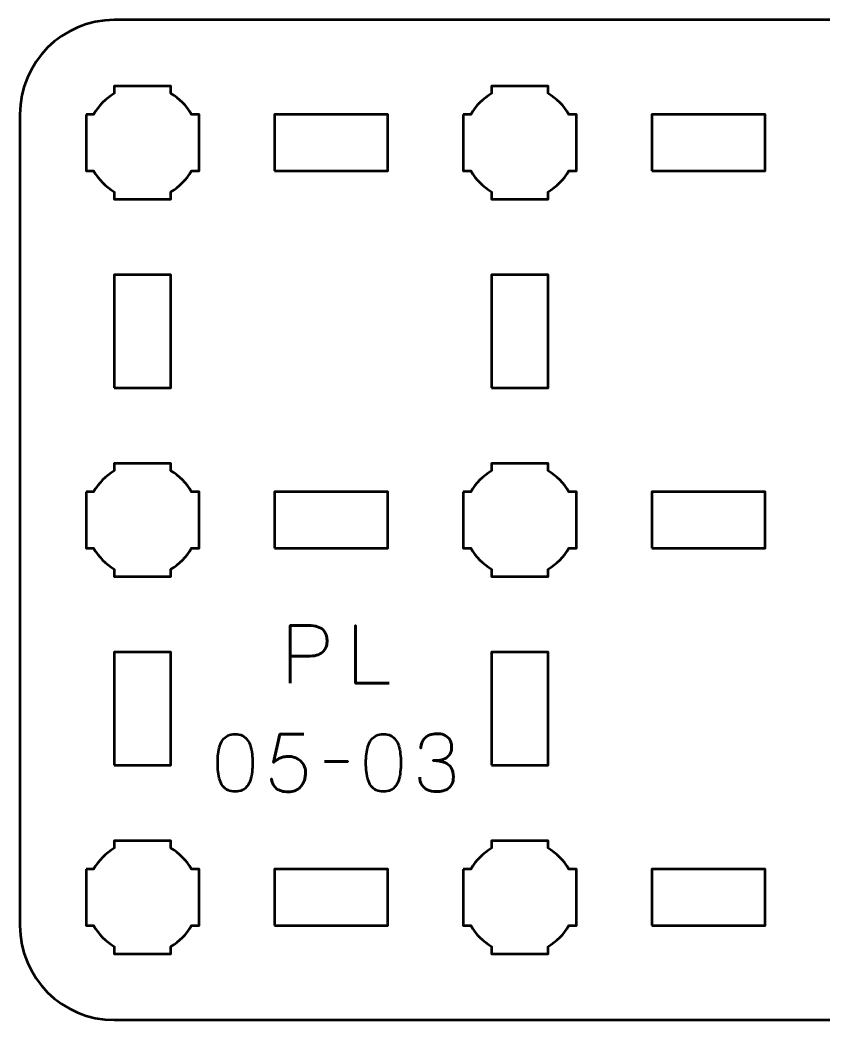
# Model space of a CAD drawing. Header units: centimetres. Extents: x -15.15 to -5.85, y -17.5 to -12.2.
# Drawn here: x -15.15 to -10.89, y -17.5 to -12.2 of the extents above; entities that cross this region are included whole.
import ezdxf

# ---------------------------------------------------------------- set-up
doc = ezdxf.new("R2010")
doc.units = ezdxf.units.CM
doc.header["$MEASUREMENT"] = 0
doc.layers.add('Layer 1', color=7, linetype='Continuous')

msp = doc.modelspace()

# ---------------------------------------------------------------- linework, layer by layer
at = {"layer": 'Layer 1', "lineweight": 53}
for points in [[(-13.8, -13), (-13.2, -13), (-13.2, -12.7), (-13.8, -12.7), (-13.8, -13)], [(-11.8, -13), (-11.2, -13), (-11.2, -12.7), (-11.8, -12.7), (-11.8, -13)], [(-14.65, -14.15), (-14.35, -14.15), (-14.35, -13.55), (-14.65, -13.55), (-14.65, -14.15)], [(-12.65, -14.15), (-12.35, -14.15), (-12.35, -13.55), (-12.65, -13.55), (-12.65, -14.15)], [(-13.8, -15), (-13.2, -15), (-13.2, -14.7), (-13.8, -14.7), (-13.8, -15)], [(-11.8, -15), (-11.2, -15), (-11.2, -14.7), (-11.8, -14.7), (-11.8, -15)], [(-14.65, -16.15), (-14.35, -16.15), (-14.35, -15.55), (-14.65, -15.55), (-14.65, -16.15)], [(-12.65, -16.15), (-12.35, -16.15), (-12.35, -15.55), (-12.65, -15.55), (-12.65, -16.15)], [(-13.8, -17), (-13.2, -17), (-13.2, -16.7), (-13.8, -16.7), (-13.8, -17)], [(-11.8, -17), (-11.2, -17), (-11.2, -16.7), (-11.8, -16.7), (-11.8, -17)]]:
    msp.add_lwpolyline(points, close=True, dxfattribs=at)
for points, knots in [([(-15.15, -17), (-15.15, -17), (-15.15, -12.7), (-15.15, -12.7), (-15.15, -12.7), (-15.15, -12.42391), (-14.92609, -12.2), (-14.65, -12.2), (-14.65, -12.2), (-14.65, -12.2), (-6.35, -12.2), (-6.35, -12.2), (-6.35, -12.2), (-6.07391, -12.2), (-5.85, -12.42391), (-5.85, -12.7), (-5.85, -12.7), (-5.85, -12.7), (-5.85, -17), (-5.85, -17), (-5.85, -17), (-5.85, -17.27609), (-6.07391, -17.5), (-6.35, -17.5), (-6.35, -17.5), (-6.35, -17.5), (-14.65, -17.5), (-14.65, -17.5), (-14.65, -17.5), (-14.92609, -17.5), (-15.15, -17.27609), (-15.15, -17)], [0, 0, 0, 0, 0.125, 0.125, 0.125, 0.125, 0.25, 0.25, 0.25, 0.25, 0.375, 0.375, 0.375, 0.375, 0.5, 0.5, 0.5, 0.5, 0.625, 0.625, 0.625, 0.625, 0.75, 0.75, 0.75, 0.75, 0.875, 0.875, 0.875, 0.875, 1, 1, 1, 1]), ([(-14.8, -12.7), (-14.8, -12.7), (-14.75985, -12.7), (-14.75985, -12.7), (-14.75985, -12.7), (-14.7335, -12.65447), (-14.69553, -12.6165), (-14.65, -12.59015), (-14.65, -12.59015), (-14.65, -12.59015), (-14.65, -12.55), (-14.65, -12.55), (-14.65, -12.55), (-14.65, -12.55), (-14.5, -12.55), (-14.5, -12.55), (-14.5, -12.55), (-14.5, -12.55), (-14.35, -12.55), (-14.35, -12.55), (-14.35, -12.55), (-14.35, -12.55), (-14.35, -12.59015), (-14.35, -12.59015), (-14.35, -12.59015), (-14.30447, -12.6165), (-14.2665, -12.65447), (-14.24015, -12.7), (-14.24015, -12.7), (-14.24015, -12.7), (-14.2, -12.7), (-14.2, -12.7), (-14.2, -12.7), (-14.2, -12.7), (-14.2, -12.85), (-14.2, -12.85), (-14.2, -12.85), (-14.2, -12.85), (-14.2, -13), (-14.2, -13), (-14.2, -13), (-14.2, -13), (-14.24015, -13), (-14.24015, -13), (-14.24015, -13), (-14.2665, -13.04553), (-14.30447, -13.0835), (-14.35, -13.10985), (-14.35, -13.10985), (-14.35, -13.10985), (-14.35, -13.15), (-14.35, -13.15), (-14.35, -13.15), (-14.35, -13.15), (-14.5, -13.15), (-14.5, -13.15), (-14.5, -13.15), (-14.5, -13.15), (-14.65, -13.15), (-14.65, -13.15), (-14.65, -13.15), (-14.65, -13.15), (-14.65, -13.10985), (-14.65, -13.10985), (-14.65, -13.10985), (-14.69553, -13.0835), (-14.7335, -13.04553), (-14.75985, -13), (-14.75985, -13), (-14.75985, -13), (-14.8, -13), (-14.8, -13), (-14.8, -13), (-14.8, -13), (-14.8, -12.85), (-14.8, -12.85), (-14.8, -12.85), (-14.8, -12.85), (-14.8, -12.7), (-14.8, -12.7)], [0, 0, 0, 0, 0.05, 0.05, 0.05, 0.05, 0.1, 0.1, 0.1, 0.1, 0.15, 0.15, 0.15, 0.15, 0.2, 0.2, 0.2, 0.2, 0.25, 0.25, 0.25, 0.25, 0.3, 0.3, 0.3, 0.3, 0.35, 0.35, 0.35, 0.35, 0.4, 0.4, 0.4, 0.4, 0.45, 0.45, 0.45, 0.45, 0.5, 0.5, 0.5, 0.5, 0.55, 0.55, 0.55, 0.55, 0.6, 0.6, 0.6, 0.6, 0.65, 0.65, 0.65, 0.65, 0.7, 0.7, 0.7, 0.7, 0.75, 0.75, 0.75, 0.75, 0.8, 0.8, 0.8, 0.8, 0.85, 0.85, 0.85, 0.85, 0.9, 0.9, 0.9, 0.9, 0.95, 0.95, 0.95, 0.95, 1, 1, 1, 1]), ([(-12.8, -12.7), (-12.8, -12.7), (-12.75985, -12.7), (-12.75985, -12.7), (-12.75985, -12.7), (-12.7335, -12.65447), (-12.69553, -12.6165), (-12.65, -12.59015), (-12.65, -12.59015), (-12.65, -12.59015), (-12.65, -12.55), (-12.65, -12.55), (-12.65, -12.55), (-12.65, -12.55), (-12.5, -12.55), (-12.5, -12.55), (-12.5, -12.55), (-12.5, -12.55), (-12.35, -12.55), (-12.35, -12.55), (-12.35, -12.55), (-12.35, -12.55), (-12.35, -12.59015), (-12.35, -12.59015), (-12.35, -12.59015), (-12.30447, -12.6165), (-12.2665, -12.65447), (-12.24015, -12.7), (-12.24015, -12.7), (-12.24015, -12.7), (-12.2, -12.7), (-12.2, -12.7), (-12.2, -12.7), (-12.2, -12.7), (-12.2, -12.85), (-12.2, -12.85), (-12.2, -12.85), (-12.2, -12.85), (-12.2, -13), (-12.2, -13), (-12.2, -13), (-12.2, -13), (-12.24015, -13), (-12.24015, -13), (-12.24015, -13), (-12.2665, -13.04553), (-12.30447, -13.0835), (-12.35, -13.10985), (-12.35, -13.10985), (-12.35, -13.10985), (-12.35, -13.15), (-12.35, -13.15), (-12.35, -13.15), (-12.35, -13.15), (-12.5, -13.15), (-12.5, -13.15), (-12.5, -13.15), (-12.5, -13.15), (-12.65, -13.15), (-12.65, -13.15), (-12.65, -13.15), (-12.65, -13.15), (-12.65, -13.10985), (-12.65, -13.10985), (-12.65, -13.10985), (-12.69553, -13.0835), (-12.7335, -13.04553), (-12.75985, -13), (-12.75985, -13), (-12.75985, -13), (-12.8, -13), (-12.8, -13), (-12.8, -13), (-12.8, -13), (-12.8, -12.85), (-12.8, -12.85), (-12.8, -12.85), (-12.8, -12.85), (-12.8, -12.7), (-12.8, -12.7)], [0, 0, 0, 0, 0.05, 0.05, 0.05, 0.05, 0.1, 0.1, 0.1, 0.1, 0.15, 0.15, 0.15, 0.15, 0.2, 0.2, 0.2, 0.2, 0.25, 0.25, 0.25, 0.25, 0.3, 0.3, 0.3, 0.3, 0.35, 0.35, 0.35, 0.35, 0.4, 0.4, 0.4, 0.4, 0.45, 0.45, 0.45, 0.45, 0.5, 0.5, 0.5, 0.5, 0.55, 0.55, 0.55, 0.55, 0.6, 0.6, 0.6, 0.6, 0.65, 0.65, 0.65, 0.65, 0.7, 0.7, 0.7, 0.7, 0.75, 0.75, 0.75, 0.75, 0.8, 0.8, 0.8, 0.8, 0.85, 0.85, 0.85, 0.85, 0.9, 0.9, 0.9, 0.9, 0.95, 0.95, 0.95, 0.95, 1, 1, 1, 1]), ([(-14.8, -14.7), (-14.8, -14.7), (-14.75985, -14.7), (-14.75985, -14.7), (-14.75985, -14.7), (-14.7335, -14.65447), (-14.69553, -14.6165), (-14.65, -14.59015), (-14.65, -14.59015), (-14.65, -14.59015), (-14.65, -14.55), (-14.65, -14.55), (-14.65, -14.55), (-14.65, -14.55), (-14.5, -14.55), (-14.5, -14.55), (-14.5, -14.55), (-14.5, -14.55), (-14.35, -14.55), (-14.35, -14.55), (-14.35, -14.55), (-14.35, -14.55), (-14.35, -14.59015), (-14.35, -14.59015), (-14.35, -14.59015), (-14.30447, -14.6165), (-14.2665, -14.65447), (-14.24015, -14.7), (-14.24015, -14.7), (-14.24015, -14.7), (-14.2, -14.7), (-14.2, -14.7), (-14.2, -14.7), (-14.2, -14.7), (-14.2, -14.85), (-14.2, -14.85), (-14.2, -14.85), (-14.2, -14.85), (-14.2, -15), (-14.2, -15), (-14.2, -15), (-14.2, -15), (-14.24015, -15), (-14.24015, -15), (-14.24015, -15), (-14.2665, -15.04553), (-14.30447, -15.0835), (-14.35, -15.10985), (-14.35, -15.10985), (-14.35, -15.10985), (-14.35, -15.15), (-14.35, -15.15), (-14.35, -15.15), (-14.35, -15.15), (-14.5, -15.15), (-14.5, -15.15), (-14.5, -15.15), (-14.5, -15.15), (-14.65, -15.15), (-14.65, -15.15), (-14.65, -15.15), (-14.65, -15.15), (-14.65, -15.10985), (-14.65, -15.10985), (-14.65, -15.10985), (-14.69553, -15.0835), (-14.7335, -15.04553), (-14.75985, -15), (-14.75985, -15), (-14.75985, -15), (-14.8, -15), (-14.8, -15), (-14.8, -15), (-14.8, -15), (-14.8, -14.85), (-14.8, -14.85), (-14.8, -14.85), (-14.8, -14.85), (-14.8, -14.7), (-14.8, -14.7)], [0, 0, 0, 0, 0.05, 0.05, 0.05, 0.05, 0.1, 0.1, 0.1, 0.1, 0.15, 0.15, 0.15, 0.15, 0.2, 0.2, 0.2, 0.2, 0.25, 0.25, 0.25, 0.25, 0.3, 0.3, 0.3, 0.3, 0.35, 0.35, 0.35, 0.35, 0.4, 0.4, 0.4, 0.4, 0.45, 0.45, 0.45, 0.45, 0.5, 0.5, 0.5, 0.5, 0.55, 0.55, 0.55, 0.55, 0.6, 0.6, 0.6, 0.6, 0.65, 0.65, 0.65, 0.65, 0.7, 0.7, 0.7, 0.7, 0.75, 0.75, 0.75, 0.75, 0.8, 0.8, 0.8, 0.8, 0.85, 0.85, 0.85, 0.85, 0.9, 0.9, 0.9, 0.9, 0.95, 0.95, 0.95, 0.95, 1, 1, 1, 1]), ([(-12.8, -14.7), (-12.8, -14.7), (-12.75985, -14.7), (-12.75985, -14.7), (-12.75985, -14.7), (-12.7335, -14.65447), (-12.69553, -14.6165), (-12.65, -14.59015), (-12.65, -14.59015), (-12.65, -14.59015), (-12.65, -14.55), (-12.65, -14.55), (-12.65, -14.55), (-12.65, -14.55), (-12.5, -14.55), (-12.5, -14.55), (-12.5, -14.55), (-12.5, -14.55), (-12.35, -14.55), (-12.35, -14.55), (-12.35, -14.55), (-12.35, -14.55), (-12.35, -14.59015), (-12.35, -14.59015), (-12.35, -14.59015), (-12.30447, -14.6165), (-12.2665, -14.65447), (-12.24015, -14.7), (-12.24015, -14.7), (-12.24015, -14.7), (-12.2, -14.7), (-12.2, -14.7), (-12.2, -14.7), (-12.2, -14.7), (-12.2, -14.85), (-12.2, -14.85), (-12.2, -14.85), (-12.2, -14.85), (-12.2, -15), (-12.2, -15), (-12.2, -15), (-12.2, -15), (-12.24015, -15), (-12.24015, -15), (-12.24015, -15), (-12.2665, -15.04553), (-12.30447, -15.0835), (-12.35, -15.10985), (-12.35, -15.10985), (-12.35, -15.10985), (-12.35, -15.15), (-12.35, -15.15), (-12.35, -15.15), (-12.35, -15.15), (-12.5, -15.15), (-12.5, -15.15), (-12.5, -15.15), (-12.5, -15.15), (-12.65, -15.15), (-12.65, -15.15), (-12.65, -15.15), (-12.65, -15.15), (-12.65, -15.10985), (-12.65, -15.10985), (-12.65, -15.10985), (-12.69553, -15.0835), (-12.7335, -15.04553), (-12.75985, -15), (-12.75985, -15), (-12.75985, -15), (-12.8, -15), (-12.8, -15), (-12.8, -15), (-12.8, -15), (-12.8, -14.85), (-12.8, -14.85), (-12.8, -14.85), (-12.8, -14.85), (-12.8, -14.7), (-12.8, -14.7)], [0, 0, 0, 0, 0.05, 0.05, 0.05, 0.05, 0.1, 0.1, 0.1, 0.1, 0.15, 0.15, 0.15, 0.15, 0.2, 0.2, 0.2, 0.2, 0.25, 0.25, 0.25, 0.25, 0.3, 0.3, 0.3, 0.3, 0.35, 0.35, 0.35, 0.35, 0.4, 0.4, 0.4, 0.4, 0.45, 0.45, 0.45, 0.45, 0.5, 0.5, 0.5, 0.5, 0.55, 0.55, 0.55, 0.55, 0.6, 0.6, 0.6, 0.6, 0.65, 0.65, 0.65, 0.65, 0.7, 0.7, 0.7, 0.7, 0.75, 0.75, 0.75, 0.75, 0.8, 0.8, 0.8, 0.8, 0.85, 0.85, 0.85, 0.85, 0.9, 0.9, 0.9, 0.9, 0.95, 0.95, 0.95, 0.95, 1, 1, 1, 1]), ([(-14.8, -16.7), (-14.8, -16.7), (-14.75985, -16.7), (-14.75985, -16.7), (-14.75985, -16.7), (-14.7335, -16.65447), (-14.69553, -16.6165), (-14.65, -16.59015), (-14.65, -16.59015), (-14.65, -16.59015), (-14.65, -16.55), (-14.65, -16.55), (-14.65, -16.55), (-14.65, -16.55), (-14.5, -16.55), (-14.5, -16.55), (-14.5, -16.55), (-14.5, -16.55), (-14.35, -16.55), (-14.35, -16.55), (-14.35, -16.55), (-14.35, -16.55), (-14.35, -16.59015), (-14.35, -16.59015), (-14.35, -16.59015), (-14.30447, -16.6165), (-14.2665, -16.65447), (-14.24015, -16.7), (-14.24015, -16.7), (-14.24015, -16.7), (-14.2, -16.7), (-14.2, -16.7), (-14.2, -16.7), (-14.2, -16.7), (-14.2, -16.85), (-14.2, -16.85), (-14.2, -16.85), (-14.2, -16.85), (-14.2, -17), (-14.2, -17), (-14.2, -17), (-14.2, -17), (-14.24015, -17), (-14.24015, -17), (-14.24015, -17), (-14.2665, -17.04553), (-14.30447, -17.0835), (-14.35, -17.10985), (-14.35, -17.10985), (-14.35, -17.10985), (-14.35, -17.15), (-14.35, -17.15), (-14.35, -17.15), (-14.35, -17.15), (-14.5, -17.15), (-14.5, -17.15), (-14.5, -17.15), (-14.5, -17.15), (-14.65, -17.15), (-14.65, -17.15), (-14.65, -17.15), (-14.65, -17.15), (-14.65, -17.10985), (-14.65, -17.10985), (-14.65, -17.10985), (-14.69553, -17.0835), (-14.7335, -17.04553), (-14.75985, -17), (-14.75985, -17), (-14.75985, -17), (-14.8, -17), (-14.8, -17), (-14.8, -17), (-14.8, -17), (-14.8, -16.85), (-14.8, -16.85), (-14.8, -16.85), (-14.8, -16.85), (-14.8, -16.7), (-14.8, -16.7)], [0, 0, 0, 0, 0.05, 0.05, 0.05, 0.05, 0.1, 0.1, 0.1, 0.1, 0.15, 0.15, 0.15, 0.15, 0.2, 0.2, 0.2, 0.2, 0.25, 0.25, 0.25, 0.25, 0.3, 0.3, 0.3, 0.3, 0.35, 0.35, 0.35, 0.35, 0.4, 0.4, 0.4, 0.4, 0.45, 0.45, 0.45, 0.45, 0.5, 0.5, 0.5, 0.5, 0.55, 0.55, 0.55, 0.55, 0.6, 0.6, 0.6, 0.6, 0.65, 0.65, 0.65, 0.65, 0.7, 0.7, 0.7, 0.7, 0.75, 0.75, 0.75, 0.75, 0.8, 0.8, 0.8, 0.8, 0.85, 0.85, 0.85, 0.85, 0.9, 0.9, 0.9, 0.9, 0.95, 0.95, 0.95, 0.95, 1, 1, 1, 1]), ([(-12.8, -16.7), (-12.8, -16.7), (-12.75985, -16.7), (-12.75985, -16.7), (-12.75985, -16.7), (-12.7335, -16.65447), (-12.69553, -16.6165), (-12.65, -16.59015), (-12.65, -16.59015), (-12.65, -16.59015), (-12.65, -16.55), (-12.65, -16.55), (-12.65, -16.55), (-12.65, -16.55), (-12.5, -16.55), (-12.5, -16.55), (-12.5, -16.55), (-12.5, -16.55), (-12.35, -16.55), (-12.35, -16.55), (-12.35, -16.55), (-12.35, -16.55), (-12.35, -16.59015), (-12.35, -16.59015), (-12.35, -16.59015), (-12.30447, -16.6165), (-12.2665, -16.65447), (-12.24015, -16.7), (-12.24015, -16.7), (-12.24015, -16.7), (-12.2, -16.7), (-12.2, -16.7), (-12.2, -16.7), (-12.2, -16.7), (-12.2, -16.85), (-12.2, -16.85), (-12.2, -16.85), (-12.2, -16.85), (-12.2, -17), (-12.2, -17), (-12.2, -17), (-12.2, -17), (-12.24015, -17), (-12.24015, -17), (-12.24015, -17), (-12.2665, -17.04553), (-12.30447, -17.0835), (-12.35, -17.10985), (-12.35, -17.10985), (-12.35, -17.10985), (-12.35, -17.15), (-12.35, -17.15), (-12.35, -17.15), (-12.35, -17.15), (-12.5, -17.15), (-12.5, -17.15), (-12.5, -17.15), (-12.5, -17.15), (-12.65, -17.15), (-12.65, -17.15), (-12.65, -17.15), (-12.65, -17.15), (-12.65, -17.10985), (-12.65, -17.10985), (-12.65, -17.10985), (-12.69553, -17.0835), (-12.7335, -17.04553), (-12.75985, -17), (-12.75985, -17), (-12.75985, -17), (-12.8, -17), (-12.8, -17), (-12.8, -17), (-12.8, -17), (-12.8, -16.85), (-12.8, -16.85), (-12.8, -16.85), (-12.8, -16.85), (-12.8, -16.7), (-12.8, -16.7)], [0, 0, 0, 0, 0.05, 0.05, 0.05, 0.05, 0.1, 0.1, 0.1, 0.1, 0.15, 0.15, 0.15, 0.15, 0.2, 0.2, 0.2, 0.2, 0.25, 0.25, 0.25, 0.25, 0.3, 0.3, 0.3, 0.3, 0.35, 0.35, 0.35, 0.35, 0.4, 0.4, 0.4, 0.4, 0.45, 0.45, 0.45, 0.45, 0.5, 0.5, 0.5, 0.5, 0.55, 0.55, 0.55, 0.55, 0.6, 0.6, 0.6, 0.6, 0.65, 0.65, 0.65, 0.65, 0.7, 0.7, 0.7, 0.7, 0.75, 0.75, 0.75, 0.75, 0.8, 0.8, 0.8, 0.8, 0.85, 0.85, 0.85, 0.85, 0.9, 0.9, 0.9, 0.9, 0.95, 0.95, 0.95, 0.95, 1, 1, 1, 1])]:
    msp.add_open_spline(points, degree=3, knots=knots, dxfattribs=at)
at = {"layer": 'Layer 1', "color": 5, "lineweight": 53}
for points, knots in [([(-13.71762, -15.71432), (-13.71762, -15.71432), (-13.71762, -15.4091), (-13.71762, -15.4091), (-13.71762, -15.4091), (-13.71762, -15.4091), (-13.62025, -15.4091), (-13.62025, -15.4091), (-13.62025, -15.4091), (-13.60078, -15.40917), (-13.58477, -15.41136), (-13.57214, -15.41559), (-13.57214, -15.41559), (-13.55958, -15.41975), (-13.5497, -15.42554), (-13.54257, -15.43288), (-13.54257, -15.43288), (-13.53545, -15.44014), (-13.53037, -15.44847), (-13.52726, -15.45785), (-13.52726, -15.45785), (-13.52423, -15.46724), (-13.52247, -15.47704), (-13.52204, -15.48742), (-13.52204, -15.48742), (-13.52155, -15.49779), (-13.52275, -15.50795), (-13.52557, -15.51782), (-13.52557, -15.51782), (-13.52846, -15.5277), (-13.53333, -15.53666), (-13.54032, -15.54471), (-13.54032, -15.54471), (-13.54723, -15.55275), (-13.55661, -15.55917), (-13.5684, -15.5639), (-13.5684, -15.5639), (-13.58018, -15.56869), (-13.59478, -15.57109), (-13.61221, -15.57123), (-13.61221, -15.57123), (-13.61221, -15.57123), (-13.71762, -15.57123), (-13.71762, -15.57123), (-13.71762, -15.57123), (-13.71762, -15.57123), (-13.61221, -15.57123), (-13.61221, -15.57123), (-13.61221, -15.57123), (-13.59514, -15.57109), (-13.58067, -15.56869), (-13.56896, -15.5639), (-13.56896, -15.5639), (-13.55718, -15.55917), (-13.54779, -15.55275), (-13.54074, -15.54471), (-13.54074, -15.54471), (-13.53375, -15.53666), (-13.52874, -15.5277), (-13.52578, -15.51782), (-13.52578, -15.51782), (-13.52282, -15.50795), (-13.52155, -15.49779), (-13.52204, -15.48742), (-13.52204, -15.48742), (-13.52247, -15.47704), (-13.52423, -15.46724), (-13.5274, -15.45785), (-13.5274, -15.45785), (-13.53051, -15.44847), (-13.53573, -15.44014), (-13.54286, -15.43288), (-13.54286, -15.43288), (-13.55005, -15.42554), (-13.55993, -15.41975), (-13.57249, -15.41559), (-13.57249, -15.41559), (-13.58512, -15.41136), (-13.60099, -15.40917), (-13.62025, -15.4091), (-13.62025, -15.4091), (-13.62025, -15.4091), (-13.71762, -15.4091), (-13.71762, -15.4091), (-13.71762, -15.4091), (-13.71762, -15.4091), (-13.71762, -15.71432), (-13.71762, -15.71432)], [0, 0, 0, 0, 0.0454545, 0.0454545, 0.0454545, 0.0454545, 0.0909091, 0.0909091, 0.0909091, 0.0909091, 0.1363636, 0.1363636, 0.1363636, 0.1363636, 0.1818182, 0.1818182, 0.1818182, 0.1818182, 0.2272727, 0.2272727, 0.2272727, 0.2272727, 0.2727273, 0.2727273, 0.2727273, 0.2727273, 0.3181818, 0.3181818, 0.3181818, 0.3181818, 0.3636364, 0.3636364, 0.3636364, 0.3636364, 0.4090909, 0.4090909, 0.4090909, 0.4090909, 0.4545455, 0.4545455, 0.4545455, 0.4545455, 0.5, 0.5, 0.5, 0.5, 0.5454545, 0.5454545, 0.5454545, 0.5454545, 0.5909091, 0.5909091, 0.5909091, 0.5909091, 0.6363636, 0.6363636, 0.6363636, 0.6363636, 0.6818182, 0.6818182, 0.6818182, 0.6818182, 0.7272727, 0.7272727, 0.7272727, 0.7272727, 0.7727273, 0.7727273, 0.7727273, 0.7727273, 0.8181818, 0.8181818, 0.8181818, 0.8181818, 0.8636364, 0.8636364, 0.8636364, 0.8636364, 0.9090909, 0.9090909, 0.9090909, 0.9090909, 0.9545455, 0.9545455, 0.9545455, 0.9545455, 1, 1, 1, 1]), ([(-13.19312, -15.71432), (-13.19312, -15.71432), (-13.37134, -15.71432), (-13.37134, -15.71432), (-13.37134, -15.71432), (-13.37134, -15.71432), (-13.37134, -15.4091), (-13.37134, -15.4091), (-13.37134, -15.4091), (-13.37134, -15.4091), (-13.37134, -15.71432), (-13.37134, -15.71432), (-13.37134, -15.71432), (-13.37134, -15.71432), (-13.19312, -15.71432), (-13.19312, -15.71432)], [0, 0, 0, 0, 0.25, 0.25, 0.25, 0.25, 0.5, 0.5, 0.5, 0.5, 0.75, 0.75, 0.75, 0.75, 1, 1, 1, 1]), ([(-14.00972, -16.28963), (-13.99491, -16.28956), (-13.98214, -16.28695), (-13.97148, -16.28187), (-13.97148, -16.28187), (-13.9609, -16.27679), (-13.95208, -16.26952), (-13.94503, -16.26028), (-13.94503, -16.26028), (-13.93804, -16.25097), (-13.93254, -16.23996), (-13.92845, -16.22726), (-13.92845, -16.22726), (-13.92442, -16.21456), (-13.92153, -16.20066), (-13.91991, -16.18542), (-13.91991, -16.18542), (-13.91821, -16.17018), (-13.91737, -16.15416), (-13.91744, -16.13723), (-13.91744, -16.13723), (-13.91737, -16.12037), (-13.91821, -16.10435), (-13.91991, -16.08918), (-13.91991, -16.08918), (-13.92153, -16.07401), (-13.92442, -16.06004), (-13.92845, -16.04734), (-13.92845, -16.04734), (-13.93254, -16.03471), (-13.93804, -16.02371), (-13.94503, -16.01432), (-13.94503, -16.01432), (-13.95208, -16.00501), (-13.9609, -15.99774), (-13.97148, -15.99266), (-13.97148, -15.99266), (-13.98214, -15.98751), (-13.99491, -15.9849), (-14.00972, -15.98483), (-14.00972, -15.98483), (-14.02454, -15.9849), (-14.03731, -15.98751), (-14.04797, -15.99266), (-14.04797, -15.99266), (-14.05855, -15.99774), (-14.06737, -16.00501), (-14.07442, -16.01432), (-14.07442, -16.01432), (-14.08141, -16.02371), (-14.08691, -16.03471), (-14.091, -16.04734), (-14.091, -16.04734), (-14.09503, -16.06004), (-14.09792, -16.07401), (-14.09954, -16.08918), (-14.09954, -16.08918), (-14.10123, -16.10435), (-14.10208, -16.12037), (-14.10201, -16.13723), (-14.10201, -16.13723), (-14.10208, -16.15416), (-14.10123, -16.17018), (-14.09954, -16.18542), (-14.09954, -16.18542), (-14.09792, -16.20066), (-14.09503, -16.21456), (-14.091, -16.22726), (-14.091, -16.22726), (-14.08691, -16.23996), (-14.08141, -16.25097), (-14.07442, -16.26028), (-14.07442, -16.26028), (-14.06737, -16.26952), (-14.05855, -16.27679), (-14.04797, -16.28187), (-14.04797, -16.28187), (-14.03731, -16.28695), (-14.02454, -16.28956), (-14.00972, -16.28963)], [0, 0, 0, 0, 0.05, 0.05, 0.05, 0.05, 0.1, 0.1, 0.1, 0.1, 0.15, 0.15, 0.15, 0.15, 0.2, 0.2, 0.2, 0.2, 0.25, 0.25, 0.25, 0.25, 0.3, 0.3, 0.3, 0.3, 0.35, 0.35, 0.35, 0.35, 0.4, 0.4, 0.4, 0.4, 0.45, 0.45, 0.45, 0.45, 0.5, 0.5, 0.5, 0.5, 0.55, 0.55, 0.55, 0.55, 0.6, 0.6, 0.6, 0.6, 0.65, 0.65, 0.65, 0.65, 0.7, 0.7, 0.7, 0.7, 0.75, 0.75, 0.75, 0.75, 0.8, 0.8, 0.8, 0.8, 0.85, 0.85, 0.85, 0.85, 0.9, 0.9, 0.9, 0.9, 0.95, 0.95, 0.95, 0.95, 1, 1, 1, 1]), ([(-14.00972, -16.28963), (-13.99491, -16.28956), (-13.98214, -16.28695), (-13.97148, -16.28187), (-13.97148, -16.28187), (-13.9609, -16.27679), (-13.95208, -16.26952), (-13.94503, -16.26028), (-13.94503, -16.26028), (-13.93804, -16.25097), (-13.93254, -16.23996), (-13.92845, -16.22726), (-13.92845, -16.22726), (-13.92442, -16.21456), (-13.92153, -16.20066), (-13.91991, -16.18542), (-13.91991, -16.18542), (-13.91821, -16.17018), (-13.91737, -16.15416), (-13.91744, -16.13723), (-13.91744, -16.13723), (-13.91737, -16.12037), (-13.91821, -16.10435), (-13.91991, -16.08918), (-13.91991, -16.08918), (-13.92153, -16.07401), (-13.92442, -16.06004), (-13.92845, -16.04734), (-13.92845, -16.04734), (-13.93254, -16.03471), (-13.93804, -16.02371), (-13.94503, -16.01432), (-13.94503, -16.01432), (-13.95208, -16.00501), (-13.9609, -15.99774), (-13.97148, -15.99266), (-13.97148, -15.99266), (-13.98214, -15.98751), (-13.99491, -15.9849), (-14.00972, -15.98483), (-14.00972, -15.98483), (-14.02454, -15.9849), (-14.03731, -15.98751), (-14.04797, -15.99266), (-14.04797, -15.99266), (-14.05855, -15.99774), (-14.06737, -16.00501), (-14.07442, -16.01432), (-14.07442, -16.01432), (-14.08141, -16.02371), (-14.08691, -16.03471), (-14.091, -16.04734), (-14.091, -16.04734), (-14.09503, -16.06004), (-14.09792, -16.07401), (-14.09954, -16.08918), (-14.09954, -16.08918), (-14.10123, -16.10435), (-14.10208, -16.12037), (-14.10201, -16.13723), (-14.10201, -16.13723), (-14.10208, -16.15416), (-14.10123, -16.17018), (-14.09954, -16.18542), (-14.09954, -16.18542), (-14.09792, -16.20066), (-14.09503, -16.21456), (-14.091, -16.22726), (-14.091, -16.22726), (-14.08691, -16.23996), (-14.08141, -16.25097), (-14.07442, -16.26028), (-14.07442, -16.26028), (-14.06737, -16.26952), (-14.05855, -16.27679), (-14.04797, -16.28187), (-14.04797, -16.28187), (-14.03731, -16.28695), (-14.02454, -16.28956), (-14.00972, -16.28963)], [0, 0, 0, 0, 0.05, 0.05, 0.05, 0.05, 0.1, 0.1, 0.1, 0.1, 0.15, 0.15, 0.15, 0.15, 0.2, 0.2, 0.2, 0.2, 0.25, 0.25, 0.25, 0.25, 0.3, 0.3, 0.3, 0.3, 0.35, 0.35, 0.35, 0.35, 0.4, 0.4, 0.4, 0.4, 0.45, 0.45, 0.45, 0.45, 0.5, 0.5, 0.5, 0.5, 0.55, 0.55, 0.55, 0.55, 0.6, 0.6, 0.6, 0.6, 0.65, 0.65, 0.65, 0.65, 0.7, 0.7, 0.7, 0.7, 0.75, 0.75, 0.75, 0.75, 0.8, 0.8, 0.8, 0.8, 0.85, 0.85, 0.85, 0.85, 0.9, 0.9, 0.9, 0.9, 0.95, 0.95, 0.95, 0.95, 1, 1, 1, 1]), ([(-13.64566, -15.98441), (-13.64566, -15.98441), (-13.77266, -15.98441), (-13.77266, -15.98441), (-13.77266, -15.98441), (-13.77266, -15.98441), (-13.80653, -16.13596), (-13.80653, -16.13596), (-13.80653, -16.13596), (-13.8006, -16.13088), (-13.79496, -16.1263), (-13.78952, -16.12227), (-13.78952, -16.12227), (-13.78416, -16.11825), (-13.77852, -16.11487), (-13.77252, -16.11204), (-13.77252, -16.11204), (-13.76659, -16.10922), (-13.75982, -16.1071), (-13.7522, -16.10562), (-13.7522, -16.10562), (-13.74465, -16.10414), (-13.73562, -16.10336), (-13.72525, -16.10336), (-13.72525, -16.10336), (-13.71678, -16.10336), (-13.70831, -16.10449), (-13.69985, -16.10682), (-13.69985, -16.10682), (-13.69138, -16.10908), (-13.68334, -16.11254), (-13.67572, -16.11712), (-13.67572, -16.11712), (-13.66803, -16.12178), (-13.66125, -16.12757), (-13.65533, -16.13455), (-13.65533, -16.13455), (-13.64933, -16.14154), (-13.6446, -16.14972), (-13.64122, -16.1591), (-13.64122, -16.1591), (-13.63776, -16.16849), (-13.636, -16.17914), (-13.63593, -16.19099), (-13.63593, -16.19099), (-13.63585, -16.19537), (-13.63635, -16.20087), (-13.63734, -16.20736), (-13.63734, -16.20736), (-13.63825, -16.21385), (-13.63995, -16.22091), (-13.64235, -16.22839), (-13.64235, -16.22839), (-13.64474, -16.23587), (-13.64813, -16.24328), (-13.65243, -16.25061), (-13.65243, -16.25061), (-13.65674, -16.25795), (-13.66224, -16.26465), (-13.66887, -16.27072), (-13.66887, -16.27072), (-13.67551, -16.27679), (-13.68355, -16.28166), (-13.69293, -16.28533), (-13.69293, -16.28533), (-13.70239, -16.28892), (-13.71347, -16.29083), (-13.72609, -16.2909), (-13.72609, -16.2909), (-13.74119, -16.29083), (-13.75389, -16.28921), (-13.76419, -16.28617), (-13.76419, -16.28617), (-13.7745, -16.28307), (-13.78289, -16.27905), (-13.78938, -16.27397), (-13.78938, -16.27397), (-13.79594, -16.26889), (-13.80102, -16.26331), (-13.80469, -16.25725), (-13.80469, -16.25725), (-13.80836, -16.25118), (-13.81111, -16.24511), (-13.81295, -16.23904), (-13.81295, -16.23904), (-13.81478, -16.23297), (-13.81619, -16.2274), (-13.81711, -16.22232), (-13.81711, -16.22232), (-13.81619, -16.2274), (-13.81478, -16.23297), (-13.81295, -16.23904), (-13.81295, -16.23904), (-13.81111, -16.24511), (-13.80836, -16.25118), (-13.80469, -16.25725), (-13.80469, -16.25725), (-13.80102, -16.26331), (-13.79594, -16.26889), (-13.78938, -16.27397), (-13.78938, -16.27397), (-13.78289, -16.27905), (-13.7745, -16.28307), (-13.76419, -16.28617), (-13.76419, -16.28617), (-13.75389, -16.28921), (-13.74119, -16.29083), (-13.72609, -16.2909), (-13.72609, -16.2909), (-13.71347, -16.29083), (-13.70239, -16.28892), (-13.69293, -16.28533), (-13.69293, -16.28533), (-13.68355, -16.28166), (-13.67551, -16.27679), (-13.66887, -16.27072), (-13.66887, -16.27072), (-13.66224, -16.26465), (-13.65674, -16.25795), (-13.65243, -16.25061), (-13.65243, -16.25061), (-13.64813, -16.24328), (-13.64474, -16.23587), (-13.64235, -16.22839), (-13.64235, -16.22839), (-13.63995, -16.22091), (-13.63825, -16.21385), (-13.63734, -16.20736), (-13.63734, -16.20736), (-13.63635, -16.20087), (-13.63585, -16.19537), (-13.63593, -16.19099), (-13.63593, -16.19099), (-13.636, -16.17914), (-13.63776, -16.16849), (-13.64122, -16.1591), (-13.64122, -16.1591), (-13.6446, -16.14972), (-13.64933, -16.14154), (-13.65533, -16.13455), (-13.65533, -16.13455), (-13.66125, -16.12757), (-13.66803, -16.12178), (-13.67572, -16.11712), (-13.67572, -16.11712), (-13.68334, -16.11254), (-13.69138, -16.10908), (-13.69985, -16.10682), (-13.69985, -16.10682), (-13.70831, -16.10449), (-13.71678, -16.10336), (-13.72525, -16.10336), (-13.72525, -16.10336), (-13.73562, -16.10336), (-13.74465, -16.10414), (-13.7522, -16.10562), (-13.7522, -16.10562), (-13.75982, -16.1071), (-13.76659, -16.10922), (-13.77252, -16.11204), (-13.77252, -16.11204), (-13.77852, -16.11487), (-13.78416, -16.11825), (-13.78952, -16.12227), (-13.78952, -16.12227), (-13.79496, -16.1263), (-13.8006, -16.13088), (-13.80653, -16.13596), (-13.80653, -16.13596), (-13.80653, -16.13596), (-13.77266, -15.98441), (-13.77266, -15.98441), (-13.77266, -15.98441), (-13.77266, -15.98441), (-13.64566, -15.98441), (-13.64566, -15.98441)], [0, 0, 0, 0, 0.0227273, 0.0227273, 0.0227273, 0.0227273, 0.0454545, 0.0454545, 0.0454545, 0.0454545, 0.0681818, 0.0681818, 0.0681818, 0.0681818, 0.0909091, 0.0909091, 0.0909091, 0.0909091, 0.1136364, 0.1136364, 0.1136364, 0.1136364, 0.1363636, 0.1363636, 0.1363636, 0.1363636, 0.1590909, 0.1590909, 0.1590909, 0.1590909, 0.1818182, 0.1818182, 0.1818182, 0.1818182, 0.2045455, 0.2045455, 0.2045455, 0.2045455, 0.2272727, 0.2272727, 0.2272727, 0.2272727, 0.25, 0.25, 0.25, 0.25, 0.2727273, 0.2727273, 0.2727273, 0.2727273, 0.2954545, 0.2954545, 0.2954545, 0.2954545, 0.3181818, 0.3181818, 0.3181818, 0.3181818, 0.3409091, 0.3409091, 0.3409091, 0.3409091, 0.3636364, 0.3636364, 0.3636364, 0.3636364, 0.3863636, 0.3863636, 0.3863636, 0.3863636, 0.4090909, 0.4090909, 0.4090909, 0.4090909, 0.4318182, 0.4318182, 0.4318182, 0.4318182, 0.4545455, 0.4545455, 0.4545455, 0.4545455, 0.4772727, 0.4772727, 0.4772727, 0.4772727, 0.5, 0.5, 0.5, 0.5, 0.5227273, 0.5227273, 0.5227273, 0.5227273, 0.5454545, 0.5454545, 0.5454545, 0.5454545, 0.5681818, 0.5681818, 0.5681818, 0.5681818, 0.5909091, 0.5909091, 0.5909091, 0.5909091, 0.6136364, 0.6136364, 0.6136364, 0.6136364, 0.6363636, 0.6363636, 0.6363636, 0.6363636, 0.6590909, 0.6590909, 0.6590909, 0.6590909, 0.6818182, 0.6818182, 0.6818182, 0.6818182, 0.7045455, 0.7045455, 0.7045455, 0.7045455, 0.7272727, 0.7272727, 0.7272727, 0.7272727, 0.75, 0.75, 0.75, 0.75, 0.7727273, 0.7727273, 0.7727273, 0.7727273, 0.7954545, 0.7954545, 0.7954545, 0.7954545, 0.8181818, 0.8181818, 0.8181818, 0.8181818, 0.8409091, 0.8409091, 0.8409091, 0.8409091, 0.8636364, 0.8636364, 0.8636364, 0.8636364, 0.8863636, 0.8863636, 0.8863636, 0.8863636, 0.9090909, 0.9090909, 0.9090909, 0.9090909, 0.9318182, 0.9318182, 0.9318182, 0.9318182, 0.9545455, 0.9545455, 0.9545455, 0.9545455, 0.9772727, 0.9772727, 0.9772727, 0.9772727, 1, 1, 1, 1]), ([(-13.2236, -16.28963), (-13.20879, -16.28956), (-13.19602, -16.28695), (-13.18536, -16.28187), (-13.18536, -16.28187), (-13.17478, -16.27679), (-13.16596, -16.26952), (-13.15891, -16.26028), (-13.15891, -16.26028), (-13.15192, -16.25097), (-13.14642, -16.23996), (-13.14233, -16.22726), (-13.14233, -16.22726), (-13.1383, -16.21456), (-13.13541, -16.20066), (-13.13379, -16.18542), (-13.13379, -16.18542), (-13.13209, -16.17018), (-13.13125, -16.15416), (-13.13132, -16.13723), (-13.13132, -16.13723), (-13.13125, -16.12037), (-13.13209, -16.10435), (-13.13379, -16.08918), (-13.13379, -16.08918), (-13.13541, -16.07401), (-13.1383, -16.06004), (-13.14233, -16.04734), (-13.14233, -16.04734), (-13.14642, -16.03471), (-13.15192, -16.02371), (-13.15891, -16.01432), (-13.15891, -16.01432), (-13.16596, -16.00501), (-13.17478, -15.99774), (-13.18536, -15.99266), (-13.18536, -15.99266), (-13.19602, -15.98751), (-13.20879, -15.9849), (-13.2236, -15.98483), (-13.2236, -15.98483), (-13.23842, -15.9849), (-13.25119, -15.98751), (-13.26185, -15.99266), (-13.26185, -15.99266), (-13.27243, -15.99774), (-13.28125, -16.00501), (-13.2883, -16.01432), (-13.2883, -16.01432), (-13.29529, -16.02371), (-13.30079, -16.03471), (-13.30488, -16.04734), (-13.30488, -16.04734), (-13.30891, -16.06004), (-13.3118, -16.07401), (-13.31342, -16.08918), (-13.31342, -16.08918), (-13.31511, -16.10435), (-13.31596, -16.12037), (-13.31589, -16.13723), (-13.31589, -16.13723), (-13.31596, -16.15416), (-13.31511, -16.17018), (-13.31342, -16.18542), (-13.31342, -16.18542), (-13.3118, -16.20066), (-13.30891, -16.21456), (-13.30488, -16.22726), (-13.30488, -16.22726), (-13.30079, -16.23996), (-13.29529, -16.25097), (-13.2883, -16.26028), (-13.2883, -16.26028), (-13.28125, -16.26952), (-13.27243, -16.27679), (-13.26185, -16.28187), (-13.26185, -16.28187), (-13.25119, -16.28695), (-13.23842, -16.28956), (-13.2236, -16.28963)], [0, 0, 0, 0, 0.05, 0.05, 0.05, 0.05, 0.1, 0.1, 0.1, 0.1, 0.15, 0.15, 0.15, 0.15, 0.2, 0.2, 0.2, 0.2, 0.25, 0.25, 0.25, 0.25, 0.3, 0.3, 0.3, 0.3, 0.35, 0.35, 0.35, 0.35, 0.4, 0.4, 0.4, 0.4, 0.45, 0.45, 0.45, 0.45, 0.5, 0.5, 0.5, 0.5, 0.55, 0.55, 0.55, 0.55, 0.6, 0.6, 0.6, 0.6, 0.65, 0.65, 0.65, 0.65, 0.7, 0.7, 0.7, 0.7, 0.75, 0.75, 0.75, 0.75, 0.8, 0.8, 0.8, 0.8, 0.85, 0.85, 0.85, 0.85, 0.9, 0.9, 0.9, 0.9, 0.95, 0.95, 0.95, 0.95, 1, 1, 1, 1]), ([(-13.2236, -16.28963), (-13.20879, -16.28956), (-13.19602, -16.28695), (-13.18536, -16.28187), (-13.18536, -16.28187), (-13.17478, -16.27679), (-13.16596, -16.26952), (-13.15891, -16.26028), (-13.15891, -16.26028), (-13.15192, -16.25097), (-13.14642, -16.23996), (-13.14233, -16.22726), (-13.14233, -16.22726), (-13.1383, -16.21456), (-13.13541, -16.20066), (-13.13379, -16.18542), (-13.13379, -16.18542), (-13.13209, -16.17018), (-13.13125, -16.15416), (-13.13132, -16.13723), (-13.13132, -16.13723), (-13.13125, -16.12037), (-13.13209, -16.10435), (-13.13379, -16.08918), (-13.13379, -16.08918), (-13.13541, -16.07401), (-13.1383, -16.06004), (-13.14233, -16.04734), (-13.14233, -16.04734), (-13.14642, -16.03471), (-13.15192, -16.02371), (-13.15891, -16.01432), (-13.15891, -16.01432), (-13.16596, -16.00501), (-13.17478, -15.99774), (-13.18536, -15.99266), (-13.18536, -15.99266), (-13.19602, -15.98751), (-13.20879, -15.9849), (-13.2236, -15.98483), (-13.2236, -15.98483), (-13.23842, -15.9849), (-13.25119, -15.98751), (-13.26185, -15.99266), (-13.26185, -15.99266), (-13.27243, -15.99774), (-13.28125, -16.00501), (-13.2883, -16.01432), (-13.2883, -16.01432), (-13.29529, -16.02371), (-13.30079, -16.03471), (-13.30488, -16.04734), (-13.30488, -16.04734), (-13.30891, -16.06004), (-13.3118, -16.07401), (-13.31342, -16.08918), (-13.31342, -16.08918), (-13.31511, -16.10435), (-13.31596, -16.12037), (-13.31589, -16.13723), (-13.31589, -16.13723), (-13.31596, -16.15416), (-13.31511, -16.17018), (-13.31342, -16.18542), (-13.31342, -16.18542), (-13.3118, -16.20066), (-13.30891, -16.21456), (-13.30488, -16.22726), (-13.30488, -16.22726), (-13.30079, -16.23996), (-13.29529, -16.25097), (-13.2883, -16.26028), (-13.2883, -16.26028), (-13.28125, -16.26952), (-13.27243, -16.27679), (-13.26185, -16.28187), (-13.26185, -16.28187), (-13.25119, -16.28695), (-13.23842, -16.28956), (-13.2236, -16.28963)], [0, 0, 0, 0, 0.05, 0.05, 0.05, 0.05, 0.1, 0.1, 0.1, 0.1, 0.15, 0.15, 0.15, 0.15, 0.2, 0.2, 0.2, 0.2, 0.25, 0.25, 0.25, 0.25, 0.3, 0.3, 0.3, 0.3, 0.35, 0.35, 0.35, 0.35, 0.4, 0.4, 0.4, 0.4, 0.45, 0.45, 0.45, 0.45, 0.5, 0.5, 0.5, 0.5, 0.55, 0.55, 0.55, 0.55, 0.6, 0.6, 0.6, 0.6, 0.65, 0.65, 0.65, 0.65, 0.7, 0.7, 0.7, 0.7, 0.75, 0.75, 0.75, 0.75, 0.8, 0.8, 0.8, 0.8, 0.85, 0.85, 0.85, 0.85, 0.9, 0.9, 0.9, 0.9, 0.95, 0.95, 0.95, 0.95, 1, 1, 1, 1]), ([(-13.03099, -16.21301), (-13.03092, -16.22825), (-13.02739, -16.24151), (-13.02041, -16.25301), (-13.02041, -16.25301), (-13.01342, -16.26444), (-13.00347, -16.2734), (-12.99049, -16.27982), (-12.99049, -16.27982), (-12.97751, -16.28624), (-12.96192, -16.28949), (-12.94378, -16.28963), (-12.94378, -16.28963), (-12.93017, -16.28963), (-12.91782, -16.28822), (-12.9066, -16.28526), (-12.9066, -16.28526), (-12.89545, -16.28229), (-12.88586, -16.27771), (-12.87774, -16.27143), (-12.87774, -16.27143), (-12.86963, -16.26515), (-12.86342, -16.25703), (-12.85898, -16.24716), (-12.85898, -16.24716), (-12.8546, -16.23721), (-12.85242, -16.22528), (-12.85235, -16.21131), (-12.85235, -16.21131), (-12.85227, -16.19269), (-12.85608, -16.17695), (-12.86363, -16.16418), (-12.86363, -16.16418), (-12.87118, -16.15141), (-12.8829, -16.14182), (-12.89863, -16.13526), (-12.89863, -16.13526), (-12.91436, -16.12869), (-12.93454, -16.12538), (-12.95902, -16.12538), (-12.95902, -16.12538), (-12.94075, -16.12545), (-12.92544, -16.12376), (-12.91295, -16.1203), (-12.91295, -16.1203), (-12.90053, -16.11684), (-12.89059, -16.11197), (-12.88311, -16.10562), (-12.88311, -16.10562), (-12.87563, -16.09934), (-12.8702, -16.09186), (-12.86695, -16.08326), (-12.86695, -16.08326), (-12.86363, -16.07472), (-12.86201, -16.06534), (-12.86208, -16.05511), (-12.86208, -16.05511), (-12.86201, -16.04487), (-12.86342, -16.03542), (-12.86624, -16.02667), (-12.86624, -16.02667), (-12.869, -16.01792), (-12.87351, -16.01023), (-12.87965, -16.00367), (-12.87965, -16.00367), (-12.88579, -15.99711), (-12.8939, -15.99196), (-12.90385, -15.98829), (-12.90385, -15.98829), (-12.91387, -15.98462), (-12.92608, -15.98279), (-12.9404, -15.98272), (-12.9404, -15.98272), (-12.95465, -15.98279), (-12.96714, -15.9849), (-12.97772, -15.989), (-12.97772, -15.989), (-12.98838, -15.99309), (-12.99712, -15.99866), (-13.00418, -16.00579), (-13.00418, -16.00579), (-13.01116, -16.01291), (-13.01639, -16.02103), (-13.01984, -16.0302), (-13.01984, -16.0302), (-13.02337, -16.03937), (-13.02506, -16.04911), (-13.02506, -16.05934), (-13.02506, -16.05934), (-13.02506, -16.04911), (-13.02337, -16.03937), (-13.01984, -16.0302), (-13.01984, -16.0302), (-13.01639, -16.02103), (-13.01116, -16.01291), (-13.00418, -16.00579), (-13.00418, -16.00579), (-12.99712, -15.99866), (-12.98838, -15.99309), (-12.97772, -15.989), (-12.97772, -15.989), (-12.96714, -15.9849), (-12.95465, -15.98279), (-12.9404, -15.98272), (-12.9404, -15.98272), (-12.92608, -15.98279), (-12.91387, -15.98462), (-12.90385, -15.98829), (-12.90385, -15.98829), (-12.8939, -15.99196), (-12.88579, -15.99711), (-12.87965, -16.00367), (-12.87965, -16.00367), (-12.87351, -16.01023), (-12.869, -16.01792), (-12.86624, -16.02667), (-12.86624, -16.02667), (-12.86342, -16.03542), (-12.86201, -16.04487), (-12.86208, -16.05511), (-12.86208, -16.05511), (-12.86201, -16.06534), (-12.86363, -16.07472), (-12.86695, -16.08326), (-12.86695, -16.08326), (-12.8702, -16.09186), (-12.87563, -16.09934), (-12.88311, -16.10562), (-12.88311, -16.10562), (-12.89059, -16.11197), (-12.90053, -16.11684), (-12.91295, -16.1203), (-12.91295, -16.1203), (-12.92544, -16.12376), (-12.94075, -16.12545), (-12.95902, -16.12538), (-12.95902, -16.12538), (-12.93454, -16.12538), (-12.91436, -16.12869), (-12.89863, -16.13526), (-12.89863, -16.13526), (-12.8829, -16.14182), (-12.87118, -16.15141), (-12.86363, -16.16418), (-12.86363, -16.16418), (-12.85608, -16.17695), (-12.85227, -16.19269), (-12.85235, -16.21131), (-12.85235, -16.21131), (-12.85242, -16.22528), (-12.8546, -16.23721), (-12.85898, -16.24716), (-12.85898, -16.24716), (-12.86342, -16.25703), (-12.86963, -16.26515), (-12.87774, -16.27143), (-12.87774, -16.27143), (-12.88586, -16.27771), (-12.89545, -16.28229), (-12.9066, -16.28526), (-12.9066, -16.28526), (-12.91782, -16.28822), (-12.93017, -16.28963), (-12.94378, -16.28963), (-12.94378, -16.28963), (-12.96192, -16.28949), (-12.97751, -16.28624), (-12.99049, -16.27982), (-12.99049, -16.27982), (-13.00347, -16.2734), (-13.01342, -16.26444), (-13.02041, -16.25301), (-13.02041, -16.25301), (-13.02739, -16.24151), (-13.03092, -16.22825), (-13.03099, -16.21301)], [0, 0, 0, 0, 0.0227273, 0.0227273, 0.0227273, 0.0227273, 0.0454545, 0.0454545, 0.0454545, 0.0454545, 0.0681818, 0.0681818, 0.0681818, 0.0681818, 0.0909091, 0.0909091, 0.0909091, 0.0909091, 0.1136364, 0.1136364, 0.1136364, 0.1136364, 0.1363636, 0.1363636, 0.1363636, 0.1363636, 0.1590909, 0.1590909, 0.1590909, 0.1590909, 0.1818182, 0.1818182, 0.1818182, 0.1818182, 0.2045455, 0.2045455, 0.2045455, 0.2045455, 0.2272727, 0.2272727, 0.2272727, 0.2272727, 0.25, 0.25, 0.25, 0.25, 0.2727273, 0.2727273, 0.2727273, 0.2727273, 0.2954545, 0.2954545, 0.2954545, 0.2954545, 0.3181818, 0.3181818, 0.3181818, 0.3181818, 0.3409091, 0.3409091, 0.3409091, 0.3409091, 0.3636364, 0.3636364, 0.3636364, 0.3636364, 0.3863636, 0.3863636, 0.3863636, 0.3863636, 0.4090909, 0.4090909, 0.4090909, 0.4090909, 0.4318182, 0.4318182, 0.4318182, 0.4318182, 0.4545455, 0.4545455, 0.4545455, 0.4545455, 0.4772727, 0.4772727, 0.4772727, 0.4772727, 0.5, 0.5, 0.5, 0.5, 0.5227273, 0.5227273, 0.5227273, 0.5227273, 0.5454545, 0.5454545, 0.5454545, 0.5454545, 0.5681818, 0.5681818, 0.5681818, 0.5681818, 0.5909091, 0.5909091, 0.5909091, 0.5909091, 0.6136364, 0.6136364, 0.6136364, 0.6136364, 0.6363636, 0.6363636, 0.6363636, 0.6363636, 0.6590909, 0.6590909, 0.6590909, 0.6590909, 0.6818182, 0.6818182, 0.6818182, 0.6818182, 0.7045455, 0.7045455, 0.7045455, 0.7045455, 0.7272727, 0.7272727, 0.7272727, 0.7272727, 0.75, 0.75, 0.75, 0.75, 0.7727273, 0.7727273, 0.7727273, 0.7727273, 0.7954545, 0.7954545, 0.7954545, 0.7954545, 0.8181818, 0.8181818, 0.8181818, 0.8181818, 0.8409091, 0.8409091, 0.8409091, 0.8409091, 0.8636364, 0.8636364, 0.8636364, 0.8636364, 0.8863636, 0.8863636, 0.8863636, 0.8863636, 0.9090909, 0.9090909, 0.9090909, 0.9090909, 0.9318182, 0.9318182, 0.9318182, 0.9318182, 0.9545455, 0.9545455, 0.9545455, 0.9545455, 0.9772727, 0.9772727, 0.9772727, 0.9772727, 1, 1, 1, 1]), ([(-13.53602, -16.13003), (-13.53602, -16.13003), (-13.41283, -16.13003), (-13.41283, -16.13003), (-13.41283, -16.13003), (-13.41283, -16.13003), (-13.53602, -16.13003), (-13.53602, -16.13003)], [0, 0, 0, 0, 0.5, 0.5, 0.5, 0.5, 1, 1, 1, 1])]:
    msp.add_open_spline(points, degree=3, knots=knots, dxfattribs=at)

doc.saveas('drawing.dxf')
